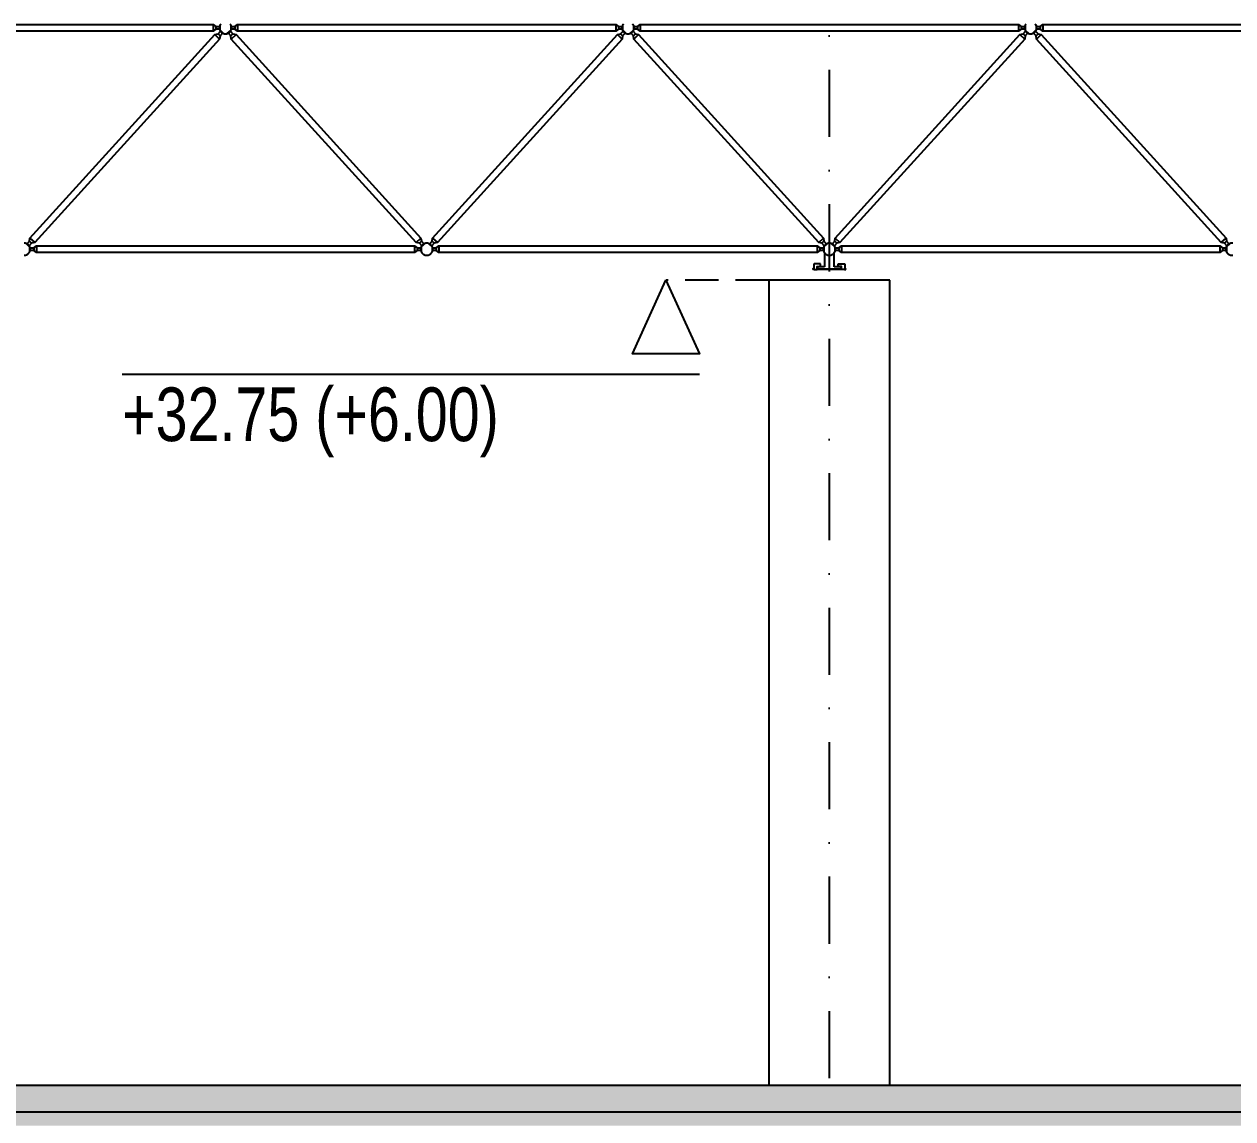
# Model space of a CAD drawing. Header units: centimetres. Extents: x 26569 to 160723, y -3143 to 14565.
# Drawn here: x 39126.7 to 39577.1, y 5938 to 6345.9 of the extents above; entities that cross this region are included whole.
import ezdxf

# ---------------------------------------------------------------- set-up
doc = ezdxf.new("R2010")
doc.units = ezdxf.units.CM
doc.header["$LTSCALE"] = 100
doc.linetypes.add('DASHDOT2', pattern=[0.5, 0.25, -0.125, 0, -0.125])
doc.linetypes.add('HIDDEN2', pattern=[0.1875, 0.125, -0.0625])
for name, color, linetype in [('A-ANNO-DIMS', 187, 'Continuous'), ('A-ANNO-GRID', 155, 'DASHDOT2'), ('A-ELEV-01', 255, 'Continuous'), ('A-ELEV-02', 253, 'Continuous'), ('S-CONC', 5, 'Continuous'), ('S-HTCH', 8, 'Continuous')]:
    doc.layers.add(name, color=color, linetype=linetype)
doc.styles.add('Fields_100', font='act_simplex.shx', dxfattribs={"width": 0.8, "height": 20})
doc.dimstyles.new('FIELDS_100', dxfattribs={"dimscale": 0, "dimtxt": 20, "dimasz": 5, "dimexe": 5, "dimexo": 5, "dimgap": 5, "dimtad": 0, "dimdec": 0, "dimzin": 0, "dimdsep": 46, "dimtxsty": 'Fields_100', "dimblk": 'DOT', "dimcen": 0.09, "dimclrt": 50, "dimadec": 0, "dimazin": 0, "dimtfac": 1, "dimtdec": 0, "dimtix": 1, "dimtofl": 0, "dimtmove": 1, "dimatfit": 3, "dimfxl": 5, "dimfxlon": 1, "dimtolj": 1, "dimtzin": 0, "dimarcsym": 0})

# ---------------------------------------------------------------- blocks, each defined once
blk = doc.blocks.new('_Dot')
at = {"color": 0, "linetype": 'ByBlock', "lineweight": -2}
blk.add_line((-0.5, 0), (-1, 0), dxfattribs=at)
at = {"color": 0, "linetype": 'ByBlock', "const_width": 0.5}
blk.add_lwpolyline([(-0.25, 0, 1), (0.25, 0, 1)], format="xyb", close=True, dxfattribs=at)
blk = doc.blocks.new('*D697')
at = {"layer": 'A-ANNO-DIMS', "color": 0, "lineweight": -2, "transparency": 16777216}
for p, q in [((38526.73, 6649.56), (38526.73, 6659.56)), ((39426.73, 6649.56), (39426.73, 6659.56)), ((38531.73, 6654.56), (38945.07, 6654.56)), ((39421.73, 6654.56), (39008.4, 6654.56))]:
    blk.add_line(p, q, dxfattribs=at)
at = {"layer": 'DEFPOINTS', "color": 0, "transparency": 16777216}
for p in [(39426.73, 6654.56), (38526.73, 6232.06), (39426.73, 6232.06)]:
    blk.add_point(p, dxfattribs=at)
at = {"layer": 'A-ANNO-DIMS', "color": 0, "lineweight": -2, "transparency": 16777216, "xscale": 5, "yscale": 5, "zscale": 5, "rotation": 180}
blk.add_blockref('_Dot', (38526.73, 6654.56), dxfattribs=at)
at = {"layer": 'A-ANNO-DIMS', "color": 0, "lineweight": -2, "transparency": 16777216, "xscale": 5, "yscale": 5, "zscale": 5}
blk.add_blockref('_Dot', (39426.73, 6654.56), dxfattribs=at)
at = {"layer": 'A-ANNO-DIMS', "color": 50, "transparency": 16777216, "insert": (38976.73, 6654.56), "char_height": 20, "attachment_point": 5, "style": 'Fields_100'}
blk.add_mtext('\\A1;1800', dxfattribs=at)
blk = doc.blocks.new('*D698')
at = {"layer": 'A-ANNO-DIMS', "color": 0, "lineweight": -2, "transparency": 16777216}
for p, q in [((39426.73, 6649.56), (39426.73, 6659.56)), ((40326.73, 6649.56), (40326.73, 6659.56)), ((39431.73, 6654.56), (39845.07, 6654.56)), ((40321.73, 6654.56), (39908.4, 6654.56))]:
    blk.add_line(p, q, dxfattribs=at)
at = {"layer": 'DEFPOINTS', "color": 0, "transparency": 16777216}
for p in [(40326.73, 6654.56), (39426.73, 6232.06), (40326.73, 6232.06)]:
    blk.add_point(p, dxfattribs=at)
at = {"layer": 'A-ANNO-DIMS', "color": 0, "lineweight": -2, "transparency": 16777216, "xscale": 5, "yscale": 5, "zscale": 5, "rotation": 180}
blk.add_blockref('_Dot', (39426.73, 6654.56), dxfattribs=at)
at = {"layer": 'A-ANNO-DIMS', "color": 0, "lineweight": -2, "transparency": 16777216, "xscale": 5, "yscale": 5, "zscale": 5}
blk.add_blockref('_Dot', (40326.73, 6654.56), dxfattribs=at)
at = {"layer": 'A-ANNO-DIMS', "color": 50, "transparency": 16777216, "insert": (39876.73, 6654.56), "char_height": 20, "attachment_point": 5, "style": 'Fields_100'}
blk.add_mtext('\\A1;1800', dxfattribs=at)

msp = doc.modelspace()

# ---------------------------------------------------------------- hatches: boundary and pattern name
at = {"layer": 'A-ELEV-02'}
for points in [[(39420.98, 6254.66), (39421.13, 6254.51), (39420.63, 6254.51), (39420.63, 6254.53), (39420.64, 6254.55), (39420.64, 6254.56), (39420.64, 6254.58), (39420.64, 6254.6), (39420.64, 6254.61), (39420.65, 6254.63), (39420.65, 6254.65), (39420.66, 6254.66), (39420.66, 6254.68), (39420.67, 6254.7), (39420.68, 6254.71), (39420.68, 6254.73), (39420.69, 6254.74), (39420.7, 6254.76), (39420.71, 6254.77), (39420.72, 6254.79), (39420.73, 6254.8), (39420.74, 6254.81), (39420.75, 6254.83), (39420.76, 6254.84), (39420.77, 6254.85), (39420.78, 6254.87), (39420.79, 6254.88), (39420.81, 6254.89), (39420.82, 6254.9), (39420.83, 6254.91), (39420.85, 6254.92), (39420.86, 6254.93), (39420.88, 6254.94), (39420.89, 6254.95), (39420.91, 6254.96), (39420.92, 6254.96), (39420.94, 6254.97), (39420.95, 6254.98), (39420.97, 6254.98), (39420.98, 6254.99)], [(39432.48, 6254.66), (39432.33, 6254.51), (39432.83, 6254.51), (39432.83, 6254.53), (39432.83, 6254.55), (39432.83, 6254.56), (39432.83, 6254.58), (39432.83, 6254.6), (39432.82, 6254.61), (39432.82, 6254.63), (39432.82, 6254.65), (39432.81, 6254.66), (39432.81, 6254.68), (39432.8, 6254.7), (39432.79, 6254.71), (39432.79, 6254.73), (39432.78, 6254.74), (39432.77, 6254.76), (39432.76, 6254.77), (39432.75, 6254.79), (39432.74, 6254.8), (39432.73, 6254.81), (39432.72, 6254.83), (39432.71, 6254.84), (39432.7, 6254.85), (39432.69, 6254.87), (39432.67, 6254.88), (39432.66, 6254.89), (39432.65, 6254.9), (39432.64, 6254.91), (39432.62, 6254.92), (39432.61, 6254.93), (39432.59, 6254.94), (39432.58, 6254.95), (39432.56, 6254.96), (39432.55, 6254.96), (39432.53, 6254.97), (39432.52, 6254.98), (39432.5, 6254.98), (39432.48, 6254.99)]]:
    msp.add_hatch(color=256, dxfattribs=at).paths.add_polyline_path(points, flags=0)
at = {"layer": 'S-HTCH'}
h = msp.add_hatch(dxfattribs=at)
h.set_pattern_fill('ANSI33', color=256, scale=0.5, style=0)
h.set_pattern_definition([(45, (27417.0162, 6583.6334), (-2.245064, 2.245064), []), (45, (27419.2613, 6583.6334), (-2.245064, 2.245064), [1.5875, -0.79375])])
h.paths.add_polyline_path([(40149.23, 5940.51), (40149.23, 5950.51), (32204.23, 5950.51), (32204.23, 5940.51)])
h.paths.add_polyline_path([(40149.23, 5950.51), (40149.23, 5940.51), (41098.48, 5940.51), (41098.48, 5950.51)])
h = msp.add_hatch(dxfattribs=at)
h.set_pattern_fill('AR-CONC', color=256, scale=0.05, style=0)
h.set_pattern_definition([(50, (-33454.4515, 6751.264), (9.10923345, -0.7969543), [0.9525, -10.4775]), (355, (-33454.4515, 6751.264), (-1.7621711, 9.5528423), [0.762, -8.3820292]), (100.451445, (-33453.692, 6751.198), (7.3470624, 8.7558876), [0.8095004, -8.9045122]), (46.1842, (-33454.452, 6753.804), (13.553952, -2.1021164), [1.42875, -15.71625]), (96.635558, (-33453.322, 6753.629), (11.8702067, 12.3713062), [1.2142512, -13.3567804]), (351.184151, (-33454.452, 6753.804), (11.8702067, 12.3713062), [1.1429984, -12.5729866]), (21, (-33453.1815, 6753.169), (7.5807196, -5.1132599), [0.9525, -10.4775]), (326, (-33453.1815, 6753.169), (3.0901014, 9.2093983), [0.762, -8.382]), (71.451445, (-33452.55, 6752.743), (10.670821, 4.0961384), [0.8095004, -8.9044969]), (37.5, (-33454.4515, 6751.264), (0.15443016, 4.22775194), [0, -8.2804, 0, -8.509, 0, -8.41375]), (7.5, (-33454.4515, 6751.264), (3.34098313, 5.00902874), [0, -4.8514, 0, -8.0899, 0, -3.20675]), (327.5, (-33457.2836, 6751.264), (6.77952976, -0.2864372), [0, -3.175, 0, -9.906, 0, -13.1445]), (317.5, (-33458.5536, 6751.264), (7.40645907, 1.27132455), [0, -4.1275, 0, -6.5786, 0, -9.3345])])
h.paths.add_polyline_path([(41085.73, 5940.51), (32204.23, 5940.51), (32204.23, 5935.51), (41085.73, 5935.51)])

# ---------------------------------------------------------------- linework, layer by layer
at = {"layer": 'A-ANNO-DIMS', "linetype": 'HIDDEN2'}
msp.add_line((39404.23, 6250.51), (39365.86, 6250.51), dxfattribs=at)
at = {"layer": 'A-ANNO-DIMS'}
msp.add_lwpolyline([(39365.86, 6250.51), (39378.36, 6223.01), (39353.36, 6223.01)], close=True, dxfattribs=at)
msp.add_lwpolyline([(39163.21, 6215.51), (39378.36, 6215.51)], dxfattribs=at)
at = {"layer": 'A-ANNO-GRID'}
msp.add_lwpolyline([(39426.73, 6679.56), (39426.73, 5813.01)], dxfattribs=at)
at = {"layer": 'A-ELEV-01'}
for points in [[(39404.23, 6250.51), (39404.23, 5950.51)], [(39449.23, 6250.51), (39404.23, 6250.51)], [(39449.23, 5950.51), (39449.23, 6250.51)]]:
    msp.add_lwpolyline(points, dxfattribs=at)
at = {"layer": 'A-ELEV-02'}
for points in [[(39053.78, 6345.01), (39055.28, 6345.01), (39056.28, 6345.72), (39197.18, 6345.72), (39198.18, 6345.01), (39199.68, 6345.01)], [(39197.18, 6345.72), (39197.18, 6343.3)], [(39199.93, 6345.86), (39199.89, 6345.8), (39199.85, 6345.74), (39199.81, 6345.68), (39199.77, 6345.61), (39199.73, 6345.54), (39199.7, 6345.47), (39199.67, 6345.4), (39199.64, 6345.33), (39199.61, 6345.26), (39199.6, 6345.22), (39199.59, 6345.18), (39199.57, 6345.14), (39199.56, 6345.11), (39199.55, 6345.07), (39199.54, 6345.03), (39199.54, 6344.99), (39199.53, 6344.95), (39199.52, 6344.91), (39199.51, 6344.87), (39199.51, 6344.83), (39199.5, 6344.79), (39199.5, 6344.75), (39199.49, 6344.71), (39199.49, 6344.67), (39199.49, 6344.63), (39199.49, 6344.59), (39199.48, 6344.55), (39199.48, 6344.52), (39199.48, 6344.48), (39199.49, 6344.44), (39199.49, 6344.4), (39199.49, 6344.36), (39199.49, 6344.32), (39199.5, 6344.28), (39199.5, 6344.24), (39199.51, 6344.2), (39199.51, 6344.16), (39199.53, 6344.08), (39199.54, 6344.01), (39199.56, 6343.93), (39199.58, 6343.86), (39199.61, 6343.78), (39199.63, 6343.71), (39199.66, 6343.64), (39199.69, 6343.57), (39199.72, 6343.51), (39199.76, 6343.44), (39199.79, 6343.37), (39199.83, 6343.31), (39199.87, 6343.25), (39199.92, 6343.18), (39199.96, 6343.12), (39200.01, 6343.06), (39200.07, 6343), (39200.12, 6342.95), (39200.15, 6342.92), (39200.17, 6342.89), (39200.2, 6342.86), (39200.23, 6342.84), (39200.26, 6342.81), (39200.29, 6342.78), (39200.32, 6342.76), (39200.35, 6342.73), (39200.39, 6342.71), (39200.42, 6342.69), (39200.45, 6342.66), (39200.48, 6342.64), (39200.52, 6342.62), (39200.55, 6342.6), (39200.59, 6342.58), (39200.62, 6342.56), (39200.65, 6342.54), (39200.69, 6342.52), (39200.73, 6342.5), (39200.76, 6342.48), (39200.8, 6342.47), (39200.83, 6342.45), (39200.87, 6342.43), (39200.91, 6342.42), (39200.94, 6342.41), (39200.98, 6342.39), (39201.02, 6342.38), (39201.06, 6342.37), (39201.13, 6342.34), (39201.21, 6342.33), (39201.28, 6342.31), (39201.36, 6342.29), (39201.43, 6342.28), (39201.51, 6342.27), (39201.59, 6342.27), (39201.66, 6342.26), (39201.73, 6342.26), (39201.81, 6342.26), (39201.88, 6342.27), (39201.96, 6342.27), (39202.03, 6342.28), (39202.11, 6342.29), (39202.19, 6342.31), (39202.26, 6342.33), (39202.34, 6342.34), (39202.41, 6342.37), (39202.45, 6342.38), (39202.49, 6342.39), (39202.52, 6342.41), (39202.56, 6342.42), (39202.6, 6342.43), (39202.63, 6342.45), (39202.67, 6342.47), (39202.71, 6342.48), (39202.74, 6342.5), (39202.78, 6342.52), (39202.81, 6342.54), (39202.85, 6342.56), (39202.88, 6342.58), (39202.92, 6342.6), (39202.95, 6342.62), (39202.98, 6342.64), (39203.02, 6342.66), (39203.05, 6342.69), (39203.08, 6342.71), (39203.11, 6342.73), (39203.15, 6342.76), (39203.18, 6342.78), (39203.21, 6342.81), (39203.24, 6342.84), (39203.27, 6342.86), (39203.29, 6342.89), (39203.32, 6342.92), (39203.35, 6342.95), (39203.4, 6343), (39203.45, 6343.06), (39203.5, 6343.12), (39203.55, 6343.18), (39203.59, 6343.25), (39203.64, 6343.31), (39203.68, 6343.37), (39203.71, 6343.44), (39203.75, 6343.51), (39203.78, 6343.57), (39203.81, 6343.64), (39203.84, 6343.71), (39203.86, 6343.78), (39203.89, 6343.86), (39203.91, 6343.93), (39203.93, 6344.01), (39203.94, 6344.08), (39203.96, 6344.16), (39203.96, 6344.2), (39203.97, 6344.24), (39203.97, 6344.28), (39203.98, 6344.32), (39203.98, 6344.36), (39203.98, 6344.4), (39203.98, 6344.44), (39203.98, 6344.48), (39203.98, 6344.52), (39203.98, 6344.55), (39203.98, 6344.59), (39203.98, 6344.63), (39203.98, 6344.67), (39203.98, 6344.71), (39203.97, 6344.75), (39203.97, 6344.79), (39203.96, 6344.83), (39203.96, 6344.87), (39203.95, 6344.91), (39203.94, 6344.95), (39203.93, 6344.99), (39203.92, 6345.03), (39203.91, 6345.07), (39203.9, 6345.11), (39203.89, 6345.14), (39203.88, 6345.18), (39203.87, 6345.22), (39203.86, 6345.26), (39203.83, 6345.33), (39203.8, 6345.4), (39203.77, 6345.47), (39203.73, 6345.54), (39203.7, 6345.61), (39203.66, 6345.68), (39203.62, 6345.74), (39203.58, 6345.8), (39203.53, 6345.86)], [(39199.68, 6345.44), (39199.68, 6343.58)], [(39203.78, 6345.01), (39205.28, 6345.01), (39206.28, 6345.72), (39347.18, 6345.72), (39348.18, 6345.01), (39349.68, 6345.01)], [(39203.78, 6345.44), (39203.78, 6343.58)], [(39206.28, 6345.72), (39206.28, 6343.3)], [(39347.18, 6345.72), (39347.18, 6343.3)], [(39349.93, 6345.86), (39349.89, 6345.8), (39349.85, 6345.74), (39349.81, 6345.68), (39349.77, 6345.61), (39349.73, 6345.54), (39349.7, 6345.47), (39349.67, 6345.4), (39349.64, 6345.33), (39349.61, 6345.26), (39349.6, 6345.22), (39349.59, 6345.18), (39349.57, 6345.14), (39349.56, 6345.11), (39349.55, 6345.07), (39349.54, 6345.03), (39349.54, 6344.99), (39349.53, 6344.95), (39349.52, 6344.91), (39349.51, 6344.87), (39349.51, 6344.83), (39349.5, 6344.79), (39349.5, 6344.75), (39349.49, 6344.71), (39349.49, 6344.67), (39349.49, 6344.63), (39349.49, 6344.59), (39349.48, 6344.55), (39349.48, 6344.52), (39349.48, 6344.48), (39349.49, 6344.44), (39349.49, 6344.4), (39349.49, 6344.36), (39349.49, 6344.32), (39349.5, 6344.28), (39349.5, 6344.24), (39349.51, 6344.2), (39349.51, 6344.16), (39349.53, 6344.08), (39349.54, 6344.01), (39349.56, 6343.93), (39349.58, 6343.86), (39349.61, 6343.78), (39349.63, 6343.71), (39349.66, 6343.64), (39349.69, 6343.57), (39349.72, 6343.51), (39349.76, 6343.44), (39349.79, 6343.37), (39349.83, 6343.31), (39349.87, 6343.25), (39349.92, 6343.18), (39349.96, 6343.12), (39350.01, 6343.06), (39350.07, 6343), (39350.12, 6342.95), (39350.15, 6342.92), (39350.17, 6342.89), (39350.2, 6342.86), (39350.23, 6342.84), (39350.26, 6342.81), (39350.29, 6342.78), (39350.32, 6342.76), (39350.35, 6342.73), (39350.39, 6342.71), (39350.42, 6342.69), (39350.45, 6342.66), (39350.48, 6342.64), (39350.52, 6342.62), (39350.55, 6342.6), (39350.59, 6342.58), (39350.62, 6342.56), (39350.65, 6342.54), (39350.69, 6342.52), (39350.73, 6342.5), (39350.76, 6342.48), (39350.8, 6342.47), (39350.83, 6342.45), (39350.87, 6342.43), (39350.91, 6342.42), (39350.94, 6342.41), (39350.98, 6342.39), (39351.02, 6342.38), (39351.06, 6342.37), (39351.13, 6342.34), (39351.21, 6342.33), (39351.28, 6342.31), (39351.36, 6342.29), (39351.43, 6342.28), (39351.51, 6342.27), (39351.59, 6342.27), (39351.66, 6342.26), (39351.73, 6342.26), (39351.81, 6342.26), (39351.88, 6342.27), (39351.96, 6342.27), (39352.03, 6342.28), (39352.11, 6342.29), (39352.19, 6342.31), (39352.26, 6342.33), (39352.34, 6342.34), (39352.41, 6342.37), (39352.45, 6342.38), (39352.49, 6342.39), (39352.52, 6342.41), (39352.56, 6342.42), (39352.6, 6342.43), (39352.63, 6342.45), (39352.67, 6342.47), (39352.71, 6342.48), (39352.74, 6342.5), (39352.78, 6342.52), (39352.81, 6342.54), (39352.85, 6342.56), (39352.88, 6342.58), (39352.92, 6342.6), (39352.95, 6342.62), (39352.98, 6342.64), (39353.02, 6342.66), (39353.05, 6342.69), (39353.08, 6342.71), (39353.11, 6342.73), (39353.15, 6342.76), (39353.18, 6342.78), (39353.21, 6342.81), (39353.24, 6342.84), (39353.27, 6342.86), (39353.29, 6342.89), (39353.32, 6342.92), (39353.35, 6342.95), (39353.4, 6343), (39353.45, 6343.06), (39353.5, 6343.12), (39353.55, 6343.18), (39353.59, 6343.25), (39353.64, 6343.31), (39353.68, 6343.37), (39353.71, 6343.44), (39353.75, 6343.51), (39353.78, 6343.57), (39353.81, 6343.64), (39353.84, 6343.71), (39353.86, 6343.78), (39353.89, 6343.86), (39353.91, 6343.93), (39353.93, 6344.01), (39353.94, 6344.08), (39353.96, 6344.16), (39353.96, 6344.2), (39353.97, 6344.24), (39353.97, 6344.28), (39353.98, 6344.32), (39353.98, 6344.36), (39353.98, 6344.4), (39353.98, 6344.44), (39353.98, 6344.48), (39353.98, 6344.52), (39353.98, 6344.55), (39353.98, 6344.59), (39353.98, 6344.63), (39353.98, 6344.67), (39353.98, 6344.71), (39353.97, 6344.75), (39353.97, 6344.79), (39353.96, 6344.83), (39353.96, 6344.87), (39353.95, 6344.91), (39353.94, 6344.95), (39353.93, 6344.99), (39353.92, 6345.03), (39353.91, 6345.07), (39353.9, 6345.11), (39353.89, 6345.14), (39353.88, 6345.18), (39353.87, 6345.22), (39353.86, 6345.26), (39353.83, 6345.33), (39353.8, 6345.4), (39353.77, 6345.47), (39353.73, 6345.54), (39353.7, 6345.61), (39353.66, 6345.68), (39353.62, 6345.74), (39353.58, 6345.8), (39353.53, 6345.86)], [(39349.68, 6345.44), (39349.68, 6343.58)], [(39353.78, 6345.01), (39355.28, 6345.01), (39356.28, 6345.72), (39497.18, 6345.72), (39498.18, 6345.01), (39499.68, 6345.01)], [(39353.78, 6345.44), (39353.78, 6343.58)], [(39356.28, 6345.72), (39356.28, 6343.3)], [(39497.18, 6345.72), (39497.18, 6343.3)], [(39499.93, 6345.86), (39499.89, 6345.8), (39499.85, 6345.74), (39499.81, 6345.68), (39499.77, 6345.61), (39499.73, 6345.54), (39499.7, 6345.47), (39499.67, 6345.4), (39499.64, 6345.33), (39499.61, 6345.26), (39499.6, 6345.22), (39499.59, 6345.18), (39499.57, 6345.14), (39499.56, 6345.11), (39499.55, 6345.07), (39499.54, 6345.03), (39499.54, 6344.99), (39499.53, 6344.95), (39499.52, 6344.91), (39499.51, 6344.87), (39499.51, 6344.83), (39499.5, 6344.79), (39499.5, 6344.75), (39499.49, 6344.71), (39499.49, 6344.67), (39499.49, 6344.63), (39499.49, 6344.59), (39499.48, 6344.55), (39499.48, 6344.52), (39499.48, 6344.48), (39499.49, 6344.44), (39499.49, 6344.4), (39499.49, 6344.36), (39499.49, 6344.32), (39499.5, 6344.28), (39499.5, 6344.24), (39499.51, 6344.2), (39499.51, 6344.16), (39499.53, 6344.08), (39499.54, 6344.01), (39499.56, 6343.93), (39499.58, 6343.86), (39499.61, 6343.78), (39499.63, 6343.71), (39499.66, 6343.64), (39499.69, 6343.57), (39499.72, 6343.51), (39499.76, 6343.44), (39499.79, 6343.37), (39499.83, 6343.31), (39499.87, 6343.25), (39499.92, 6343.18), (39499.96, 6343.12), (39500.01, 6343.06), (39500.07, 6343), (39500.12, 6342.95), (39500.15, 6342.92), (39500.17, 6342.89), (39500.2, 6342.86), (39500.23, 6342.84), (39500.26, 6342.81), (39500.29, 6342.78), (39500.32, 6342.76), (39500.35, 6342.73), (39500.39, 6342.71), (39500.42, 6342.69), (39500.45, 6342.66), (39500.48, 6342.64), (39500.52, 6342.62), (39500.55, 6342.6), (39500.59, 6342.58), (39500.62, 6342.56), (39500.65, 6342.54), (39500.69, 6342.52), (39500.73, 6342.5), (39500.76, 6342.48), (39500.8, 6342.47), (39500.83, 6342.45), (39500.87, 6342.43), (39500.91, 6342.42), (39500.94, 6342.41), (39500.98, 6342.39), (39501.02, 6342.38), (39501.06, 6342.37), (39501.13, 6342.34), (39501.21, 6342.33), (39501.28, 6342.31), (39501.36, 6342.29), (39501.43, 6342.28), (39501.51, 6342.27), (39501.59, 6342.27), (39501.66, 6342.26), (39501.73, 6342.26), (39501.81, 6342.26), (39501.88, 6342.27), (39501.96, 6342.27), (39502.03, 6342.28), (39502.11, 6342.29), (39502.19, 6342.31), (39502.26, 6342.33), (39502.34, 6342.34), (39502.41, 6342.37), (39502.45, 6342.38), (39502.49, 6342.39), (39502.52, 6342.41), (39502.56, 6342.42), (39502.6, 6342.43), (39502.63, 6342.45), (39502.67, 6342.47), (39502.71, 6342.48), (39502.74, 6342.5), (39502.78, 6342.52), (39502.81, 6342.54), (39502.85, 6342.56), (39502.88, 6342.58), (39502.92, 6342.6), (39502.95, 6342.62), (39502.98, 6342.64), (39503.02, 6342.66), (39503.05, 6342.69), (39503.08, 6342.71), (39503.11, 6342.73), (39503.15, 6342.76), (39503.18, 6342.78), (39503.21, 6342.81), (39503.24, 6342.84), (39503.27, 6342.86), (39503.29, 6342.89), (39503.32, 6342.92), (39503.35, 6342.95), (39503.4, 6343), (39503.45, 6343.06), (39503.5, 6343.12), (39503.55, 6343.18), (39503.59, 6343.25), (39503.64, 6343.31), (39503.68, 6343.37), (39503.71, 6343.44), (39503.75, 6343.51), (39503.78, 6343.57), (39503.81, 6343.64), (39503.84, 6343.71), (39503.86, 6343.78), (39503.89, 6343.86), (39503.91, 6343.93), (39503.93, 6344.01), (39503.94, 6344.08), (39503.96, 6344.16), (39503.96, 6344.2), (39503.97, 6344.24), (39503.97, 6344.28), (39503.98, 6344.32), (39503.98, 6344.36), (39503.98, 6344.4), (39503.98, 6344.44), (39503.98, 6344.48), (39503.98, 6344.52), (39503.98, 6344.55), (39503.98, 6344.59), (39503.98, 6344.63), (39503.98, 6344.67), (39503.98, 6344.71), (39503.97, 6344.75), (39503.97, 6344.79), (39503.96, 6344.83), (39503.96, 6344.87), (39503.95, 6344.91), (39503.94, 6344.95), (39503.93, 6344.99), (39503.92, 6345.03), (39503.91, 6345.07), (39503.9, 6345.11), (39503.89, 6345.14), (39503.88, 6345.18), (39503.87, 6345.22), (39503.86, 6345.26), (39503.83, 6345.33), (39503.8, 6345.4), (39503.77, 6345.47), (39503.73, 6345.54), (39503.7, 6345.61), (39503.66, 6345.68), (39503.62, 6345.74), (39503.58, 6345.8), (39503.53, 6345.86)], [(39499.68, 6345.44), (39499.68, 6343.58)], [(39503.78, 6345.01), (39505.28, 6345.01), (39506.28, 6345.72), (39647.18, 6345.72), (39648.18, 6345.01), (39649.68, 6345.01)], [(39503.78, 6345.44), (39503.78, 6343.58)], [(39506.28, 6345.72), (39506.28, 6343.3)], [(39199.68, 6344.01), (39198.18, 6344.01), (39197.18, 6343.3), (39056.28, 6343.3), (39055.28, 6344.01), (39053.78, 6344.01)], [(39197.78, 6341.96), (39199.57, 6340.33)], [(39198.18, 6345.01), (39198.18, 6344.01)], [(39198.98, 6342.22), (39199.72, 6341.55)], [(39199.67, 6343.62), (39201.04, 6342.37)], [(39202.43, 6342.37), (39203.8, 6343.62)], [(39203.75, 6341.55), (39204.49, 6342.22)], [(39349.68, 6344.01), (39348.18, 6344.01), (39347.18, 6343.3), (39206.28, 6343.3), (39205.28, 6344.01), (39203.78, 6344.01)], [(39203.9, 6340.33), (39205.69, 6341.96)], [(39205.28, 6345.01), (39205.28, 6344.01)], [(39347.78, 6341.96), (39349.57, 6340.33)], [(39348.18, 6345.01), (39348.18, 6344.01)], [(39348.98, 6342.22), (39349.72, 6341.55)], [(39349.67, 6343.62), (39351.04, 6342.37)], [(39352.43, 6342.37), (39353.8, 6343.62)], [(39353.75, 6341.55), (39354.49, 6342.22)], [(39499.68, 6344.01), (39498.18, 6344.01), (39497.18, 6343.3), (39356.28, 6343.3), (39355.28, 6344.01), (39353.78, 6344.01)], [(39353.9, 6340.33), (39355.69, 6341.96)], [(39355.28, 6345.01), (39355.28, 6344.01)], [(39497.78, 6341.96), (39499.57, 6340.33)], [(39498.18, 6345.01), (39498.18, 6344.01)], [(39498.98, 6342.22), (39499.72, 6341.55)], [(39499.67, 6343.62), (39501.04, 6342.37)], [(39502.43, 6342.37), (39503.8, 6343.62)], [(39503.75, 6341.55), (39504.49, 6342.22)], [(39649.68, 6344.01), (39648.18, 6344.01), (39647.18, 6343.3), (39506.28, 6343.3), (39505.28, 6344.01), (39503.78, 6344.01)], [(39503.9, 6340.33), (39505.69, 6341.96)], [(39505.28, 6345.01), (39505.28, 6344.01)], [(39128.75, 6264.98), (39129.49, 6264.3)], [(39128.9, 6266.19), (39130.69, 6264.57)], [(39272.78, 6264.57), (39274.57, 6266.19)], [(39273.98, 6264.3), (39274.72, 6264.98)], [(39278.75, 6264.98), (39279.49, 6264.3)], [(39278.9, 6266.19), (39280.69, 6264.57)], [(39422.78, 6264.57), (39424.57, 6266.19)], [(39423.98, 6264.3), (39424.72, 6264.98)], [(39428.75, 6264.98), (39429.49, 6264.3)], [(39428.9, 6266.19), (39430.69, 6264.57)], [(39572.78, 6264.57), (39574.57, 6266.19)], [(39573.98, 6264.3), (39574.72, 6264.98)], [(39126.73, 6259.76), (39126.78, 6259.76), (39126.83, 6259.76), (39126.89, 6259.77), (39126.94, 6259.77), (39126.99, 6259.78), (39127.04, 6259.78), (39127.09, 6259.79), (39127.14, 6259.8), (39127.2, 6259.81), (39127.25, 6259.82), (39127.3, 6259.83), (39127.35, 6259.85), (39127.41, 6259.86), (39127.46, 6259.88), (39127.51, 6259.9), (39127.56, 6259.92), (39127.61, 6259.94), (39127.67, 6259.96), (39127.72, 6259.99), (39127.77, 6260.01), (39127.82, 6260.04), (39127.87, 6260.07), (39127.92, 6260.1), (39127.97, 6260.13), (39128.01, 6260.16), (39128.06, 6260.19), (39128.11, 6260.23), (39128.15, 6260.27), (39128.2, 6260.3), (39128.24, 6260.34), (39128.28, 6260.38), (39128.33, 6260.42), (39128.37, 6260.46), (39128.41, 6260.51), (39128.44, 6260.55), (39128.48, 6260.59), (39128.52, 6260.64), (39128.55, 6260.69), (39128.59, 6260.73), (39128.62, 6260.78), (39128.65, 6260.83), (39128.68, 6260.88), (39128.71, 6260.93), (39128.73, 6260.98), (39128.76, 6261.03), (39128.78, 6261.08), (39128.81, 6261.13), (39128.83, 6261.18), (39128.85, 6261.24), (39128.86, 6261.29), (39128.88, 6261.34), (39128.9, 6261.39), (39128.91, 6261.45), (39128.92, 6261.5), (39128.94, 6261.55), (39128.95, 6261.6), (39128.96, 6261.66), (39128.96, 6261.71), (39128.97, 6261.76), (39128.98, 6261.81), (39128.98, 6261.86), (39128.98, 6261.91), (39128.98, 6261.96), (39128.98, 6262.01), (39128.98, 6262.06), (39128.98, 6262.11), (39128.98, 6262.16), (39128.98, 6262.21), (39128.97, 6262.27), (39128.96, 6262.32), (39128.96, 6262.37), (39128.95, 6262.42), (39128.94, 6262.47), (39128.92, 6262.53), (39128.91, 6262.58), (39128.9, 6262.63), (39128.88, 6262.68), (39128.86, 6262.74), (39128.85, 6262.79), (39128.83, 6262.84), (39128.81, 6262.89), (39128.78, 6262.94), (39128.76, 6262.99), (39128.73, 6263.05), (39128.71, 6263.1), (39128.68, 6263.15), (39128.65, 6263.19), (39128.62, 6263.24), (39128.59, 6263.29), (39128.55, 6263.34), (39128.52, 6263.38), (39128.48, 6263.43), (39128.44, 6263.48), (39128.41, 6263.52), (39128.37, 6263.56), (39128.33, 6263.6), (39128.28, 6263.64), (39128.24, 6263.68), (39128.2, 6263.72), (39128.15, 6263.76), (39128.11, 6263.8), (39128.06, 6263.83), (39128.01, 6263.86), (39127.97, 6263.9), (39127.92, 6263.93), (39127.87, 6263.96), (39127.82, 6263.98), (39127.77, 6264.01), (39127.72, 6264.04), (39127.67, 6264.06), (39127.61, 6264.08), (39127.56, 6264.1), (39127.51, 6264.12), (39127.46, 6264.14), (39127.41, 6264.16), (39127.35, 6264.18), (39127.3, 6264.19), (39127.25, 6264.2), (39127.2, 6264.21), (39127.14, 6264.22), (39127.09, 6264.23), (39127.04, 6264.24), (39126.99, 6264.25), (39126.94, 6264.25), (39126.89, 6264.26), (39126.83, 6264.26), (39126.78, 6264.26), (39126.73, 6264.26)], [(39127.43, 6264.15), (39128.8, 6262.91)], [(39128.78, 6262.51), (39130.28, 6262.51), (39131.28, 6263.22), (39272.18, 6263.22), (39273.18, 6262.51), (39274.68, 6262.51)], [(39128.78, 6262.94), (39128.78, 6261.08)], [(39274.68, 6261.51), (39273.18, 6261.51), (39272.18, 6260.8), (39131.28, 6260.8), (39130.28, 6261.51), (39128.78, 6261.51)], [(39130.28, 6262.51), (39130.28, 6261.51)], [(39131.28, 6263.22), (39131.28, 6260.8)], [(39272.18, 6263.22), (39272.18, 6260.8)], [(39273.18, 6262.51), (39273.18, 6261.51)], [(39274.67, 6262.91), (39276.04, 6264.15)], [(39274.68, 6262.94), (39274.68, 6261.08)], [(39277.43, 6264.15), (39278.8, 6262.91)], [(39278.78, 6262.51), (39280.28, 6262.51), (39281.28, 6263.22), (39422.18, 6263.22), (39423.18, 6262.51), (39424.68, 6262.51)], [(39278.78, 6262.94), (39278.78, 6261.08)], [(39424.68, 6261.51), (39423.18, 6261.51), (39422.18, 6260.8), (39281.28, 6260.8), (39280.28, 6261.51), (39278.78, 6261.51)], [(39280.28, 6262.51), (39280.28, 6261.51)], [(39281.28, 6263.22), (39281.28, 6260.8)], [(39422.18, 6263.22), (39422.18, 6260.8)], [(39423.18, 6262.51), (39423.18, 6261.51)], [(39428.53, 6260.66), (39428.58, 6260.72), (39428.62, 6260.78), (39428.66, 6260.85), (39428.7, 6260.91), (39428.73, 6260.98), (39428.77, 6261.05), (39428.8, 6261.12), (39428.83, 6261.19), (39428.86, 6261.27), (39428.87, 6261.31), (39428.88, 6261.34), (39428.89, 6261.38), (39428.9, 6261.42), (39428.91, 6261.46), (39428.92, 6261.5), (39428.93, 6261.53), (39428.94, 6261.57), (39428.95, 6261.61), (39428.96, 6261.65), (39428.96, 6261.69), (39428.97, 6261.73), (39428.97, 6261.77), (39428.98, 6261.81), (39428.98, 6261.85), (39428.98, 6261.89), (39428.98, 6261.93), (39428.98, 6261.97), (39428.98, 6262.01), (39428.98, 6262.05), (39428.98, 6262.09), (39428.98, 6262.13), (39428.98, 6262.17), (39428.98, 6262.21), (39428.97, 6262.25), (39428.97, 6262.29), (39428.96, 6262.33), (39428.96, 6262.36), (39428.94, 6262.44), (39428.93, 6262.52), (39428.91, 6262.59), (39428.89, 6262.67), (39428.86, 6262.74), (39428.84, 6262.81), (39428.81, 6262.88), (39428.78, 6262.95), (39428.75, 6263.02), (39428.71, 6263.08), (39428.68, 6263.15), (39428.64, 6263.21), (39428.59, 6263.28), (39428.55, 6263.34), (39428.5, 6263.4), (39428.45, 6263.46), (39428.4, 6263.52), (39428.35, 6263.58), (39428.32, 6263.61), (39428.29, 6263.63), (39428.27, 6263.66), (39428.24, 6263.69), (39428.21, 6263.71), (39428.18, 6263.74), (39428.15, 6263.77), (39428.11, 6263.79), (39428.08, 6263.81), (39428.05, 6263.84), (39428.02, 6263.86), (39427.98, 6263.88), (39427.95, 6263.9), (39427.92, 6263.93), (39427.88, 6263.95), (39427.85, 6263.97), (39427.81, 6263.99), (39427.78, 6264.01), (39427.74, 6264.02), (39427.71, 6264.04), (39427.67, 6264.06), (39427.63, 6264.07), (39427.6, 6264.09), (39427.56, 6264.1), (39427.52, 6264.12), (39427.49, 6264.13), (39427.45, 6264.15), (39427.41, 6264.16), (39427.34, 6264.18), (39427.26, 6264.2), (39427.19, 6264.22), (39427.11, 6264.23), (39427.03, 6264.24), (39426.96, 6264.25), (39426.88, 6264.26), (39426.81, 6264.26), (39426.73, 6264.26), (39426.66, 6264.26), (39426.59, 6264.26), (39426.51, 6264.25), (39426.43, 6264.24), (39426.36, 6264.23), (39426.28, 6264.22), (39426.21, 6264.2), (39426.13, 6264.18), (39426.06, 6264.16), (39426.02, 6264.15), (39425.98, 6264.13), (39425.94, 6264.12), (39425.91, 6264.1), (39425.87, 6264.09), (39425.83, 6264.07), (39425.8, 6264.06), (39425.76, 6264.04), (39425.73, 6264.02), (39425.69, 6264.01), (39425.65, 6263.99), (39425.62, 6263.97), (39425.59, 6263.95), (39425.55, 6263.93), (39425.52, 6263.9), (39425.48, 6263.88), (39425.45, 6263.86), (39425.42, 6263.84), (39425.39, 6263.81), (39425.35, 6263.79), (39425.32, 6263.77), (39425.29, 6263.74), (39425.26, 6263.71), (39425.23, 6263.69), (39425.2, 6263.66), (39425.17, 6263.63), (39425.15, 6263.61), (39425.12, 6263.58), (39425.07, 6263.52), (39425.01, 6263.46), (39424.96, 6263.4), (39424.92, 6263.34), (39424.87, 6263.28), (39424.83, 6263.21), (39424.79, 6263.15), (39424.76, 6263.08), (39424.72, 6263.02), (39424.69, 6262.95), (39424.66, 6262.88), (39424.63, 6262.81), (39424.61, 6262.74), (39424.58, 6262.67), (39424.56, 6262.59), (39424.54, 6262.52), (39424.53, 6262.44), (39424.51, 6262.36), (39424.51, 6262.33), (39424.5, 6262.29), (39424.5, 6262.25), (39424.49, 6262.21), (39424.49, 6262.17), (39424.49, 6262.13), (39424.49, 6262.09), (39424.48, 6262.05), (39424.48, 6262.01), (39424.48, 6261.97), (39424.49, 6261.93), (39424.49, 6261.89), (39424.49, 6261.85), (39424.49, 6261.81), (39424.5, 6261.77), (39424.5, 6261.73), (39424.51, 6261.69), (39424.51, 6261.65), (39424.52, 6261.61), (39424.53, 6261.57), (39424.54, 6261.53), (39424.54, 6261.5), (39424.55, 6261.46), (39424.56, 6261.42), (39424.57, 6261.38), (39424.59, 6261.34), (39424.6, 6261.31), (39424.61, 6261.27), (39424.64, 6261.19), (39424.67, 6261.12), (39424.7, 6261.05), (39424.73, 6260.98), (39424.77, 6260.91), (39424.81, 6260.85), (39424.85, 6260.78), (39424.89, 6260.72), (39424.93, 6260.66)], [(39424.67, 6262.91), (39426.04, 6264.15)], [(39424.68, 6262.94), (39424.68, 6261.08)], [(39424.93, 6260.66), (39424.93, 6255.51)], [(39426.73, 6262.01), (39426.73, 6254.51)], [(39427.43, 6264.15), (39428.8, 6262.91)], [(39428.53, 6255.51), (39428.53, 6260.66)], [(39428.78, 6262.51), (39430.28, 6262.51), (39431.28, 6263.22), (39572.18, 6263.22), (39573.18, 6262.51), (39574.68, 6262.51)], [(39428.78, 6262.94), (39428.78, 6261.08)], [(39574.68, 6261.51), (39573.18, 6261.51), (39572.18, 6260.8), (39431.28, 6260.8), (39430.28, 6261.51), (39428.78, 6261.51)], [(39430.28, 6262.51), (39430.28, 6261.51)], [(39431.28, 6263.22), (39431.28, 6260.8)], [(39572.18, 6263.22), (39572.18, 6260.8)], [(39573.18, 6262.51), (39573.18, 6261.51)], [(39577.09, 6264.23), (39577.04, 6264.24), (39576.99, 6264.25), (39576.94, 6264.25), (39576.89, 6264.26), (39576.83, 6264.26), (39576.78, 6264.26), (39576.73, 6264.26), (39576.68, 6264.26), (39576.63, 6264.26), (39576.58, 6264.26), (39576.53, 6264.25), (39576.48, 6264.25), (39576.43, 6264.24), (39576.38, 6264.23), (39576.32, 6264.22), (39576.27, 6264.21), (39576.22, 6264.2), (39576.17, 6264.19), (39576.12, 6264.18), (39576.06, 6264.16), (39576.01, 6264.14), (39575.96, 6264.12), (39575.91, 6264.1), (39575.85, 6264.08), (39575.8, 6264.06), (39575.75, 6264.04), (39575.7, 6264.01), (39575.65, 6263.98), (39575.6, 6263.96), (39575.55, 6263.93), (39575.5, 6263.9), (39575.46, 6263.86), (39575.41, 6263.83), (39575.36, 6263.8), (39575.32, 6263.76), (39575.27, 6263.72), (39575.23, 6263.68), (39575.19, 6263.64), (39575.14, 6263.6), (39575.1, 6263.56), (39575.06, 6263.52), (39575.02, 6263.48), (39574.99, 6263.43), (39574.95, 6263.38), (39574.92, 6263.34), (39574.88, 6263.29), (39574.85, 6263.24), (39574.82, 6263.19), (39574.79, 6263.15), (39574.76, 6263.1), (39574.74, 6263.05), (39574.71, 6262.99), (39574.69, 6262.94), (39574.66, 6262.89), (39574.64, 6262.84), (39574.62, 6262.79), (39574.6, 6262.74), (39574.59, 6262.68), (39574.57, 6262.63), (39574.56, 6262.58), (39574.54, 6262.53), (39574.53, 6262.47), (39574.52, 6262.42), (39574.51, 6262.37), (39574.51, 6262.32), (39574.5, 6262.27), (39574.49, 6262.21), (39574.49, 6262.16), (39574.49, 6262.11), (39574.48, 6262.06), (39574.48, 6262.01), (39574.48, 6261.96), (39574.49, 6261.91), (39574.49, 6261.86), (39574.49, 6261.81), (39574.5, 6261.76), (39574.51, 6261.71), (39574.51, 6261.66), (39574.52, 6261.6), (39574.53, 6261.55), (39574.54, 6261.5), (39574.56, 6261.45), (39574.57, 6261.39), (39574.59, 6261.34), (39574.6, 6261.29), (39574.62, 6261.24), (39574.64, 6261.18), (39574.66, 6261.13), (39574.69, 6261.08), (39574.71, 6261.03), (39574.74, 6260.98), (39574.76, 6260.93), (39574.79, 6260.88), (39574.82, 6260.83), (39574.85, 6260.78), (39574.88, 6260.73), (39574.92, 6260.69), (39574.95, 6260.64), (39574.99, 6260.59), (39575.02, 6260.55), (39575.06, 6260.51), (39575.1, 6260.46), (39575.14, 6260.42), (39575.19, 6260.38), (39575.23, 6260.34), (39575.27, 6260.3), (39575.32, 6260.27), (39575.36, 6260.23), (39575.41, 6260.19), (39575.46, 6260.16), (39575.5, 6260.13), (39575.55, 6260.1), (39575.6, 6260.07), (39575.65, 6260.04), (39575.7, 6260.01), (39575.75, 6259.99), (39575.8, 6259.96), (39575.85, 6259.94), (39575.91, 6259.92), (39575.96, 6259.9), (39576.01, 6259.88), (39576.06, 6259.86), (39576.12, 6259.85), (39576.17, 6259.83), (39576.22, 6259.82), (39576.27, 6259.81), (39576.32, 6259.8), (39576.38, 6259.79), (39576.43, 6259.78), (39576.48, 6259.78), (39576.53, 6259.77), (39576.58, 6259.77), (39576.63, 6259.76), (39576.68, 6259.76), (39576.73, 6259.76), (39576.78, 6259.76), (39576.83, 6259.76), (39576.89, 6259.77), (39576.94, 6259.77), (39576.99, 6259.78), (39577.04, 6259.78), (39577.09, 6259.79)], [(39574.67, 6262.91), (39576.04, 6264.15)], [(39574.68, 6262.94), (39574.68, 6261.08)], [(39424.93, 6255.51), (39422.28, 6255.51)], [(39422.28, 6255.51), (39422.28, 6254.71)], [(39431.18, 6255.51), (39428.53, 6255.51)], [(39431.18, 6254.71), (39431.18, 6255.51)], [(39420.98, 6254.99), (39420.98, 6254.99), (39420.97, 6254.98), (39420.96, 6254.98), (39420.95, 6254.98), (39420.94, 6254.97), (39420.93, 6254.97), (39420.92, 6254.97), (39420.91, 6254.96), (39420.91, 6254.96), (39420.9, 6254.95), (39420.89, 6254.95), (39420.88, 6254.94), (39420.87, 6254.94), (39420.86, 6254.93), (39420.85, 6254.93), (39420.85, 6254.92), (39420.84, 6254.92), (39420.83, 6254.91), (39420.82, 6254.9), (39420.81, 6254.9), (39420.81, 6254.89), (39420.8, 6254.88), (39420.79, 6254.88), (39420.78, 6254.87), (39420.78, 6254.86), (39420.77, 6254.86), (39420.76, 6254.85), (39420.76, 6254.84), (39420.75, 6254.83), (39420.74, 6254.82), (39420.74, 6254.82), (39420.73, 6254.81), (39420.73, 6254.8), (39420.72, 6254.79), (39420.71, 6254.78), (39420.71, 6254.77), (39420.7, 6254.77), (39420.7, 6254.76), (39420.69, 6254.75), (39420.69, 6254.74), (39420.68, 6254.73), (39420.68, 6254.72), (39420.68, 6254.71), (39420.67, 6254.7), (39420.67, 6254.69), (39420.66, 6254.68), (39420.66, 6254.67), (39420.66, 6254.66), (39420.65, 6254.65), (39420.65, 6254.65), (39420.65, 6254.64), (39420.65, 6254.63), (39420.65, 6254.62), (39420.64, 6254.61), (39420.64, 6254.6), (39420.64, 6254.59), (39420.64, 6254.58), (39420.64, 6254.57), (39420.64, 6254.56), (39420.64, 6254.55), (39420.64, 6254.54), (39420.63, 6254.53), (39420.63, 6254.52), (39420.63, 6254.51)], [(39421.13, 6254.51), (39420.63, 6254.51)], [(39421.13, 6254.51), (39420.98, 6254.66)], [(39422.28, 6254.71), (39431.18, 6254.71)], [(39422.39, 6254.51), (39422.39, 6254.61)], [(39422.39, 6254.61), (39431.08, 6254.61)], [(39431.08, 6254.51), (39422.39, 6254.51)], [(39422.41, 6254.61), (39422.41, 6254.71)], [(39431.06, 6254.61), (39431.06, 6254.71)], [(39431.08, 6254.51), (39431.08, 6254.61)], [(39432.33, 6254.51), (39432.48, 6254.66)], [(39432.33, 6254.51), (39432.83, 6254.51)], [(39432.83, 6254.51), (39432.83, 6254.52), (39432.83, 6254.53), (39432.83, 6254.54), (39432.83, 6254.55), (39432.83, 6254.56), (39432.83, 6254.57), (39432.83, 6254.58), (39432.83, 6254.59), (39432.83, 6254.6), (39432.83, 6254.61), (39432.82, 6254.62), (39432.82, 6254.63), (39432.82, 6254.64), (39432.82, 6254.65), (39432.81, 6254.65), (39432.81, 6254.66), (39432.81, 6254.67), (39432.8, 6254.68), (39432.8, 6254.69), (39432.8, 6254.7), (39432.79, 6254.71), (39432.79, 6254.72), (39432.78, 6254.73), (39432.78, 6254.74), (39432.78, 6254.75), (39432.77, 6254.76), (39432.77, 6254.77), (39432.76, 6254.77), (39432.75, 6254.78), (39432.75, 6254.79), (39432.74, 6254.8), (39432.74, 6254.81), (39432.73, 6254.82), (39432.72, 6254.82), (39432.72, 6254.83), (39432.71, 6254.84), (39432.71, 6254.85), (39432.7, 6254.86), (39432.69, 6254.86), (39432.68, 6254.87), (39432.68, 6254.88), (39432.67, 6254.88), (39432.66, 6254.89), (39432.65, 6254.9), (39432.65, 6254.9), (39432.64, 6254.91), (39432.63, 6254.92), (39432.62, 6254.92), (39432.61, 6254.93), (39432.61, 6254.93), (39432.6, 6254.94), (39432.59, 6254.94), (39432.58, 6254.95), (39432.57, 6254.95), (39432.56, 6254.96), (39432.55, 6254.96), (39432.55, 6254.97), (39432.54, 6254.97), (39432.53, 6254.97), (39432.52, 6254.98), (39432.51, 6254.98), (39432.5, 6254.98), (39432.49, 6254.99), (39432.48, 6254.99)]]:
    msp.add_lwpolyline(points, dxfattribs=at)
for points in [[(39127.74, 6263.87), (39128.75, 6264.98), (39128.9, 6266.19), (39197.78, 6341.96), (39198.98, 6342.22), (39199.99, 6343.33), (39200.73, 6342.66), (39199.72, 6341.55), (39199.57, 6340.33), (39130.69, 6264.57), (39129.49, 6264.3), (39128.48, 6263.19)], [(39274.99, 6263.19), (39273.98, 6264.3), (39272.78, 6264.57), (39203.9, 6340.33), (39203.75, 6341.55), (39202.74, 6342.66), (39203.48, 6343.33), (39204.49, 6342.22), (39205.69, 6341.96), (39274.57, 6266.19), (39274.72, 6264.98), (39275.73, 6263.87)], [(39277.74, 6263.87), (39278.75, 6264.98), (39278.9, 6266.19), (39347.78, 6341.96), (39348.98, 6342.22), (39349.99, 6343.33), (39350.73, 6342.66), (39349.72, 6341.55), (39349.57, 6340.33), (39280.69, 6264.57), (39279.49, 6264.3), (39278.48, 6263.19)], [(39424.99, 6263.19), (39423.98, 6264.3), (39422.78, 6264.57), (39353.9, 6340.33), (39353.75, 6341.55), (39352.74, 6342.66), (39353.48, 6343.33), (39354.49, 6342.22), (39355.69, 6341.96), (39424.57, 6266.19), (39424.72, 6264.98), (39425.73, 6263.87)], [(39427.74, 6263.87), (39428.75, 6264.98), (39428.9, 6266.19), (39497.78, 6341.96), (39498.98, 6342.22), (39499.99, 6343.33), (39500.73, 6342.66), (39499.72, 6341.55), (39499.57, 6340.33), (39430.69, 6264.57), (39429.49, 6264.3), (39428.48, 6263.19)], [(39574.99, 6263.19), (39573.98, 6264.3), (39572.78, 6264.57), (39503.9, 6340.33), (39503.75, 6341.55), (39502.74, 6342.66), (39503.48, 6343.33), (39504.49, 6342.22), (39505.69, 6341.96), (39574.57, 6266.19), (39574.72, 6264.98), (39575.73, 6263.87)], [(39278.98, 6262.01), (39278.98, 6262.06), (39278.98, 6262.11), (39278.98, 6262.16), (39278.98, 6262.21), (39278.97, 6262.27), (39278.96, 6262.32), (39278.96, 6262.37), (39278.95, 6262.42), (39278.94, 6262.47), (39278.92, 6262.53), (39278.91, 6262.58), (39278.9, 6262.63), (39278.88, 6262.68), (39278.86, 6262.74), (39278.85, 6262.79), (39278.83, 6262.84), (39278.81, 6262.89), (39278.78, 6262.94), (39278.76, 6262.99), (39278.73, 6263.05), (39278.71, 6263.1), (39278.68, 6263.15), (39278.65, 6263.19), (39278.62, 6263.24), (39278.59, 6263.29), (39278.55, 6263.34), (39278.52, 6263.38), (39278.48, 6263.43), (39278.44, 6263.48), (39278.41, 6263.52), (39278.37, 6263.56), (39278.33, 6263.6), (39278.28, 6263.64), (39278.24, 6263.68), (39278.2, 6263.72), (39278.15, 6263.76), (39278.11, 6263.8), (39278.06, 6263.83), (39278.01, 6263.86), (39277.97, 6263.9), (39277.92, 6263.93), (39277.87, 6263.96), (39277.82, 6263.98), (39277.77, 6264.01), (39277.72, 6264.04), (39277.67, 6264.06), (39277.61, 6264.08), (39277.56, 6264.1), (39277.51, 6264.12), (39277.46, 6264.14), (39277.41, 6264.16), (39277.35, 6264.18), (39277.3, 6264.19), (39277.25, 6264.2), (39277.2, 6264.21), (39277.14, 6264.22), (39277.09, 6264.23), (39277.04, 6264.24), (39276.99, 6264.25), (39276.94, 6264.25), (39276.89, 6264.26), (39276.83, 6264.26), (39276.78, 6264.26), (39276.73, 6264.26), (39276.68, 6264.26), (39276.63, 6264.26), (39276.58, 6264.26), (39276.53, 6264.25), (39276.48, 6264.25), (39276.43, 6264.24), (39276.38, 6264.23), (39276.32, 6264.22), (39276.27, 6264.21), (39276.22, 6264.2), (39276.17, 6264.19), (39276.12, 6264.18), (39276.06, 6264.16), (39276.01, 6264.14), (39275.96, 6264.12), (39275.91, 6264.1), (39275.85, 6264.08), (39275.8, 6264.06), (39275.75, 6264.04), (39275.7, 6264.01), (39275.65, 6263.98), (39275.6, 6263.96), (39275.55, 6263.93), (39275.5, 6263.9), (39275.46, 6263.86), (39275.41, 6263.83), (39275.36, 6263.8), (39275.32, 6263.76), (39275.27, 6263.72), (39275.23, 6263.68), (39275.19, 6263.64), (39275.14, 6263.6), (39275.1, 6263.56), (39275.06, 6263.52), (39275.02, 6263.48), (39274.99, 6263.43), (39274.95, 6263.38), (39274.92, 6263.34), (39274.88, 6263.29), (39274.85, 6263.24), (39274.82, 6263.19), (39274.79, 6263.15), (39274.76, 6263.1), (39274.74, 6263.05), (39274.71, 6262.99), (39274.69, 6262.94), (39274.66, 6262.89), (39274.64, 6262.84), (39274.62, 6262.79), (39274.6, 6262.74), (39274.59, 6262.68), (39274.57, 6262.63), (39274.56, 6262.58), (39274.54, 6262.53), (39274.53, 6262.47), (39274.52, 6262.42), (39274.51, 6262.37), (39274.51, 6262.32), (39274.5, 6262.27), (39274.49, 6262.21), (39274.49, 6262.16), (39274.49, 6262.11), (39274.48, 6262.06), (39274.48, 6262.01), (39274.48, 6261.96), (39274.49, 6261.91), (39274.49, 6261.86), (39274.49, 6261.81), (39274.5, 6261.76), (39274.51, 6261.71), (39274.51, 6261.66), (39274.52, 6261.6), (39274.53, 6261.55), (39274.54, 6261.5), (39274.56, 6261.45), (39274.57, 6261.39), (39274.59, 6261.34), (39274.6, 6261.29), (39274.62, 6261.24), (39274.64, 6261.18), (39274.66, 6261.13), (39274.69, 6261.08), (39274.71, 6261.03), (39274.74, 6260.98), (39274.76, 6260.93), (39274.79, 6260.88), (39274.82, 6260.83), (39274.85, 6260.78), (39274.88, 6260.73), (39274.92, 6260.69), (39274.95, 6260.64), (39274.99, 6260.59), (39275.02, 6260.55), (39275.06, 6260.51), (39275.1, 6260.46), (39275.14, 6260.42), (39275.19, 6260.38), (39275.23, 6260.34), (39275.27, 6260.3), (39275.32, 6260.27), (39275.36, 6260.23), (39275.41, 6260.19), (39275.46, 6260.16), (39275.5, 6260.13), (39275.55, 6260.1), (39275.6, 6260.07), (39275.65, 6260.04), (39275.7, 6260.01), (39275.75, 6259.99), (39275.8, 6259.96), (39275.85, 6259.94), (39275.91, 6259.92), (39275.96, 6259.9), (39276.01, 6259.88), (39276.06, 6259.86), (39276.12, 6259.85), (39276.17, 6259.83), (39276.22, 6259.82), (39276.27, 6259.81), (39276.32, 6259.8), (39276.38, 6259.79), (39276.43, 6259.78), (39276.48, 6259.78), (39276.53, 6259.77), (39276.58, 6259.77), (39276.63, 6259.76), (39276.68, 6259.76), (39276.73, 6259.76), (39276.78, 6259.76), (39276.83, 6259.76), (39276.89, 6259.77), (39276.94, 6259.77), (39276.99, 6259.78), (39277.04, 6259.78), (39277.09, 6259.79), (39277.14, 6259.8), (39277.2, 6259.81), (39277.25, 6259.82), (39277.3, 6259.83), (39277.35, 6259.85), (39277.41, 6259.86), (39277.46, 6259.88), (39277.51, 6259.9), (39277.56, 6259.92), (39277.61, 6259.94), (39277.67, 6259.96), (39277.72, 6259.99), (39277.77, 6260.01), (39277.82, 6260.04), (39277.87, 6260.07), (39277.92, 6260.1), (39277.97, 6260.13), (39278.01, 6260.16), (39278.06, 6260.19), (39278.11, 6260.23), (39278.15, 6260.27), (39278.2, 6260.3), (39278.24, 6260.34), (39278.28, 6260.38), (39278.33, 6260.42), (39278.37, 6260.46), (39278.41, 6260.51), (39278.44, 6260.55), (39278.48, 6260.59), (39278.52, 6260.64), (39278.55, 6260.69), (39278.59, 6260.73), (39278.62, 6260.78), (39278.65, 6260.83), (39278.68, 6260.88), (39278.71, 6260.93), (39278.73, 6260.98), (39278.76, 6261.03), (39278.78, 6261.08), (39278.81, 6261.13), (39278.83, 6261.18), (39278.85, 6261.24), (39278.86, 6261.29), (39278.88, 6261.34), (39278.9, 6261.39), (39278.91, 6261.45), (39278.92, 6261.5), (39278.94, 6261.55), (39278.95, 6261.6), (39278.96, 6261.66), (39278.96, 6261.71), (39278.97, 6261.76), (39278.98, 6261.81), (39278.98, 6261.86), (39278.98, 6261.91), (39278.98, 6261.96)], [(39428.98, 6262.01), (39428.98, 6262.06), (39428.98, 6262.11), (39428.98, 6262.16), (39428.98, 6262.21), (39428.97, 6262.27), (39428.96, 6262.32), (39428.96, 6262.37), (39428.95, 6262.42), (39428.94, 6262.47), (39428.92, 6262.53), (39428.91, 6262.58), (39428.9, 6262.63), (39428.88, 6262.68), (39428.86, 6262.74), (39428.85, 6262.79), (39428.83, 6262.84), (39428.81, 6262.89), (39428.78, 6262.94), (39428.76, 6262.99), (39428.73, 6263.05), (39428.71, 6263.1), (39428.68, 6263.15), (39428.65, 6263.19), (39428.62, 6263.24), (39428.59, 6263.29), (39428.55, 6263.34), (39428.52, 6263.38), (39428.48, 6263.43), (39428.44, 6263.48), (39428.41, 6263.52), (39428.37, 6263.56), (39428.33, 6263.6), (39428.28, 6263.64), (39428.24, 6263.68), (39428.2, 6263.72), (39428.15, 6263.76), (39428.11, 6263.8), (39428.06, 6263.83), (39428.01, 6263.86), (39427.97, 6263.9), (39427.92, 6263.93), (39427.87, 6263.96), (39427.82, 6263.98), (39427.77, 6264.01), (39427.72, 6264.04), (39427.67, 6264.06), (39427.61, 6264.08), (39427.56, 6264.1), (39427.51, 6264.12), (39427.46, 6264.14), (39427.41, 6264.16), (39427.35, 6264.18), (39427.3, 6264.19), (39427.25, 6264.2), (39427.2, 6264.21), (39427.14, 6264.22), (39427.09, 6264.23), (39427.04, 6264.24), (39426.99, 6264.25), (39426.94, 6264.25), (39426.89, 6264.26), (39426.83, 6264.26), (39426.78, 6264.26), (39426.73, 6264.26), (39426.68, 6264.26), (39426.63, 6264.26), (39426.58, 6264.26), (39426.53, 6264.25), (39426.48, 6264.25), (39426.43, 6264.24), (39426.38, 6264.23), (39426.32, 6264.22), (39426.27, 6264.21), (39426.22, 6264.2), (39426.17, 6264.19), (39426.12, 6264.18), (39426.06, 6264.16), (39426.01, 6264.14), (39425.96, 6264.12), (39425.91, 6264.1), (39425.85, 6264.08), (39425.8, 6264.06), (39425.75, 6264.04), (39425.7, 6264.01), (39425.65, 6263.98), (39425.6, 6263.96), (39425.55, 6263.93), (39425.5, 6263.9), (39425.46, 6263.86), (39425.41, 6263.83), (39425.36, 6263.8), (39425.32, 6263.76), (39425.27, 6263.72), (39425.23, 6263.68), (39425.19, 6263.64), (39425.14, 6263.6), (39425.1, 6263.56), (39425.06, 6263.52), (39425.02, 6263.48), (39424.99, 6263.43), (39424.95, 6263.38), (39424.92, 6263.34), (39424.88, 6263.29), (39424.85, 6263.24), (39424.82, 6263.19), (39424.79, 6263.15), (39424.76, 6263.1), (39424.74, 6263.05), (39424.71, 6262.99), (39424.69, 6262.94), (39424.66, 6262.89), (39424.64, 6262.84), (39424.62, 6262.79), (39424.6, 6262.74), (39424.59, 6262.68), (39424.57, 6262.63), (39424.56, 6262.58), (39424.54, 6262.53), (39424.53, 6262.47), (39424.52, 6262.42), (39424.51, 6262.37), (39424.51, 6262.32), (39424.5, 6262.27), (39424.49, 6262.21), (39424.49, 6262.16), (39424.49, 6262.11), (39424.48, 6262.06), (39424.48, 6262.01), (39424.48, 6261.96), (39424.49, 6261.91), (39424.49, 6261.86), (39424.49, 6261.81), (39424.5, 6261.76), (39424.51, 6261.71), (39424.51, 6261.66), (39424.52, 6261.6), (39424.53, 6261.55), (39424.54, 6261.5), (39424.56, 6261.45), (39424.57, 6261.39), (39424.59, 6261.34), (39424.6, 6261.29), (39424.62, 6261.24), (39424.64, 6261.18), (39424.66, 6261.13), (39424.69, 6261.08), (39424.71, 6261.03), (39424.74, 6260.98), (39424.76, 6260.93), (39424.79, 6260.88), (39424.82, 6260.83), (39424.85, 6260.78), (39424.88, 6260.73), (39424.92, 6260.69), (39424.95, 6260.64), (39424.99, 6260.59), (39425.02, 6260.55), (39425.06, 6260.51), (39425.1, 6260.46), (39425.14, 6260.42), (39425.19, 6260.38), (39425.23, 6260.34), (39425.27, 6260.3), (39425.32, 6260.27), (39425.36, 6260.23), (39425.41, 6260.19), (39425.46, 6260.16), (39425.5, 6260.13), (39425.55, 6260.1), (39425.6, 6260.07), (39425.65, 6260.04), (39425.7, 6260.01), (39425.75, 6259.99), (39425.8, 6259.96), (39425.85, 6259.94), (39425.91, 6259.92), (39425.96, 6259.9), (39426.01, 6259.88), (39426.06, 6259.86), (39426.12, 6259.85), (39426.17, 6259.83), (39426.22, 6259.82), (39426.27, 6259.81), (39426.32, 6259.8), (39426.38, 6259.79), (39426.43, 6259.78), (39426.48, 6259.78), (39426.53, 6259.77), (39426.58, 6259.77), (39426.63, 6259.76), (39426.68, 6259.76), (39426.73, 6259.76), (39426.78, 6259.76), (39426.83, 6259.76), (39426.89, 6259.77), (39426.94, 6259.77), (39426.99, 6259.78), (39427.04, 6259.78), (39427.09, 6259.79), (39427.14, 6259.8), (39427.2, 6259.81), (39427.25, 6259.82), (39427.3, 6259.83), (39427.35, 6259.85), (39427.41, 6259.86), (39427.46, 6259.88), (39427.51, 6259.9), (39427.56, 6259.92), (39427.61, 6259.94), (39427.67, 6259.96), (39427.72, 6259.99), (39427.77, 6260.01), (39427.82, 6260.04), (39427.87, 6260.07), (39427.92, 6260.1), (39427.97, 6260.13), (39428.01, 6260.16), (39428.06, 6260.19), (39428.11, 6260.23), (39428.15, 6260.27), (39428.2, 6260.3), (39428.24, 6260.34), (39428.28, 6260.38), (39428.33, 6260.42), (39428.37, 6260.46), (39428.41, 6260.51), (39428.44, 6260.55), (39428.48, 6260.59), (39428.52, 6260.64), (39428.55, 6260.69), (39428.59, 6260.73), (39428.62, 6260.78), (39428.65, 6260.83), (39428.68, 6260.88), (39428.71, 6260.93), (39428.73, 6260.98), (39428.76, 6261.03), (39428.78, 6261.08), (39428.81, 6261.13), (39428.83, 6261.18), (39428.85, 6261.24), (39428.86, 6261.29), (39428.88, 6261.34), (39428.9, 6261.39), (39428.91, 6261.45), (39428.92, 6261.5), (39428.94, 6261.55), (39428.95, 6261.6), (39428.96, 6261.66), (39428.96, 6261.71), (39428.97, 6261.76), (39428.98, 6261.81), (39428.98, 6261.86), (39428.98, 6261.91), (39428.98, 6261.96)], [(39423.48, 6256.51), (39421.13, 6256.51), (39420.98, 6256.36), (39420.98, 6254.66), (39421.13, 6254.51), (39422.23, 6254.51), (39422.23, 6255.61), (39423.48, 6255.61)], [(39429.98, 6256.51), (39432.33, 6256.51), (39432.48, 6256.36), (39432.48, 6254.66), (39432.33, 6254.51), (39431.23, 6254.51), (39431.23, 6255.61), (39429.98, 6255.61)]]:
    msp.add_lwpolyline(points, close=True, dxfattribs=at)
at = {"layer": 'S-CONC'}
msp.add_lwpolyline([(40149.23, 5940.51), (32204.23, 5940.51), (32204.23, 5950.51), (40149.23, 5950.51)], dxfattribs=at)

# ---------------------------------------------------------------- texts
at = {"layer": 'A-ANNO-DIMS', "color": 50, "insert": (39163.21, 6210.51), "char_height": 20, "attachment_point": 1, "style": 'Fields_100'}
msp.add_mtext_dynamic_manual_height_columns('+32.75 (+6.00)', width=226.336, gutter_width=100, heights=[0], dxfattribs=at)

# ---------------------------------------------------------------- dimensions: what is measured, and where the dimension line sits
at = {"layer": 'A-ANNO-DIMS'}
for base, p1, p2, picture, middle in [((39426.73, 6654.56), (38526.73, 6232.06), (39426.73, 6232.06), '*D697', (38976.73, 6654.56)), ((40326.73, 6654.56), (39426.73, 6232.06), (40326.73, 6232.06), '*D698', (39876.73, 6654.56))]:
    dim = msp.add_linear_dim(base=base, p1=p1, p2=p2, dimstyle='FIELDS_100', override={"dimscale": 1, "dimlfac": 2}, dxfattribs=at)
    dim.commit()
    dim.dimension.update_dxf_attribs({"geometry": picture, "text_midpoint": middle})

doc.saveas('drawing.dxf')
